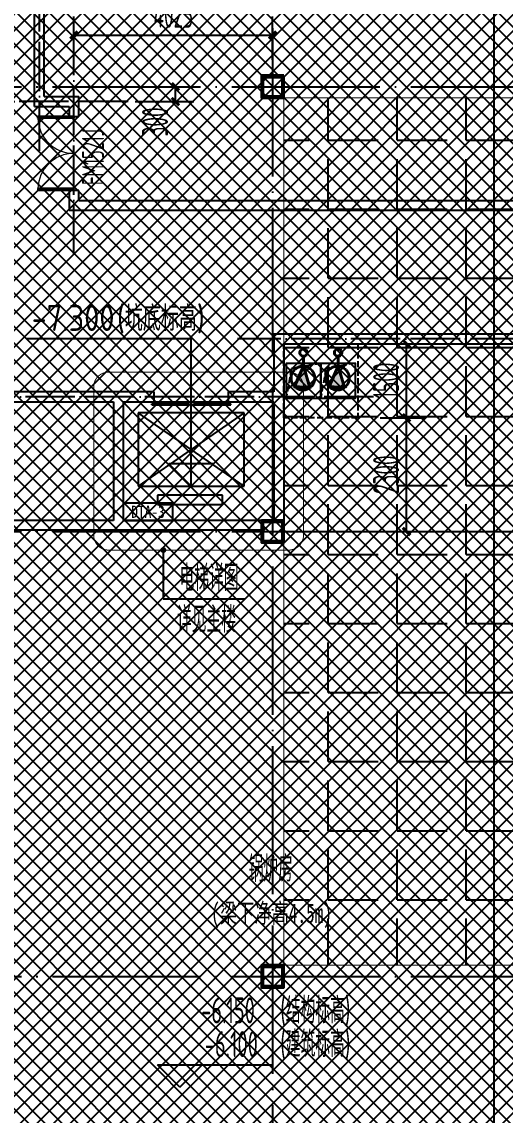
# Model space of a CAD drawing. Extents: x -473190 to 2138458, y -81875 to 2633646.
# Drawn here: x 954326 to 964116, y 95385 to 117504 of the extents above; entities that cross this region are included whole.
import ezdxf
from ezdxf.enums import TextEntityAlignment as Align

# ---------------------------------------------------------------- set-up
doc = ezdxf.new("R2010")
doc.units = 0
doc.header["$LTSCALE"] = 1000
for name, pattern in [('DASH', [0.35, 0.25, -0.1]), ('DOTE', [2.42, 2, -0.2, 0.02, -0.2]), ('排水', [1.1, 1, -0.1])]:
    doc.linetypes.add(name, pattern=pattern)
for name, color, linetype, lineweight in [('A-2F-WALL$0$A-PUB_TEXT', 7, 'Continuous', 15), ('GPS-污水', 2, '排水', 40), ('钢柱', 51, 'Continuous', 35)]:
    doc.layers.add(name, color=color, linetype=linetype, lineweight=lineweight)
for name, color, linetype in [('A-COLUMN', 2, 'Continuous'), ('A-DIM_ELEV', 3, 'Continuous'), ('A-EVTR', 3, 'Continuous'), ('A-ROOM_NAME', 23, 'Continuous'), ('A-WALL', 2, 'Continuous'), ('A-WINDOW', 4, 'Continuous'), ('DIM_ELEV', 3, 'Continuous'), ('DIM_LEAD', 3, 'Continuous'), ('DOOR_FIRE', 4, 'Continuous'), ('DOOR_FIRE_TEXT', 7, 'Continuous'), ('DOTE', 1, 'DOTE'), ('PUB_DIM', 3, 'Continuous'), ('PUB_TEXT', 7, 'Continuous'), ('SPACE', 7, 'Continuous'), ('SRC-03F$0$A-SYMB-NUMB-T', 4, 'Continuous'), ('SRC-03F$0$A-WALL', 7, 'Continuous'), ('排水', 4, 'Continuous'), ('索引线', 252, 'Continuous'), ('集水坑', 4, 'Continuous')]:
    doc.layers.add(name, color=color, linetype=linetype)
doc.styles.add('8B2_01', font='simhei.ttf', dxfattribs={"width": 0.8})
doc.styles.add('8B2_02', font='tssdeng.shx', dxfattribs={"width": 0.6, "bigfont": 'TSSDCHN.shx'})
doc.styles.add('_TCH_DIM_T3', font='tssdeng.shx', dxfattribs={"width": 0.564706, "bigfont": '@@@tssdchn.shx'})
doc.styles.add('_TCH_WINDOW', font='tssdeng.shx', dxfattribs={"width": 0.8, "height": 3.5, "bigfont": 'tssdchn.shx'})
doc.styles.add('SRC-03F$0$ECADI-TXT', font='simplex.shx', dxfattribs={"bigfont": 'hztxt.shx'})
doc.styles.get("Standard").update_dxf_attribs({"font": 'gbenor.shx', "bigfont": 'gbcbig.shx'})
doc.styles.add('黑体', font='simhei.ttf', dxfattribs={"width": 0.65})
doc.dimstyles.new('_TCH_ARCH&&150', dxfattribs={"dimtxt": 525, "dimasz": 150, "dimexe": 375, "dimexo": 450, "dimgap": 150, "dimtad": 1, "dimdec": 0, "dimzin": 0, "dimdsep": 46, "dimtxsty": '_TCH_DIM_T3', "dimblk": 'ARCHTICK', "dimcen": 0.09, "dimclrt": 7, "dimazin": 2, "dimtfac": 1, "dimtdec": 0, "dimtix": 1, "dimtmove": 2, "dimatfit": 3, "dimfxl": 0, "dimtolj": 1, "dimtzin": 0, "dimarcsym": 0})

# ---------------------------------------------------------------- blocks, each defined once
blk = doc.blocks.new('$SB01_1')
h = blk.add_hatch(color=256)
h.dxf.hatch_style = 1
h.paths.add_polyline_path([(-0.381, -0.323), (0.5, 0), (-0.381, 0.323)])
h.paths.add_polyline_path([(0, 0), (0.002, 0), (0.002, 0.001), (0, 0.001)], flags=24)
h.paths.add_polyline_path([(0, -0.002), (0.003, -0.002), (0.003, -0.001), (0, -0.001)], flags=24)
h.paths.add_polyline_path([(0, -0.003), (0.003, -0.003), (0.003, -0.002), (0, -0.002)], flags=24)
for p, q in [((0.5, 0), (-0.381, 0.323)), ((-0.381, 0.323), (-0.381, -0.323)), ((0.5, 0), (-0.381, -0.323))]:
    blk.add_line(p, q)
blk.add_circle((0, 0), 0.5)
at = {"flags": 1}
for tag, p in [('UNIT', (0, 0)), ('SPEC', (0, -0.002)), ('WHAT', (0, -0.003))]:
    blk.add_attdef(tag, p, '', height=0.001, dxfattribs=at)
blk = doc.blocks.new('人防集水坑')
at = {"layer": 'GPS-污水', "linetype": '排水'}
for p, q in [((307486, 701151), (307284, 701151)), ((307486, 700451), (307284, 700451))]:
    blk.add_line(p, q, dxfattribs=at)
for centre in [(307561, 701151), (307561, 700451)]:
    blk.add_circle(centre, 75, dxfattribs=at)
at = {"layer": '集水坑', "linetype": 'DASH', "ltscale": 0.5}
blk.add_lwpolyline([(306241, 700051), (306241, 701551), (307741, 701551), (307741, 700051)], close=True, dxfattribs=at)
at = {"layer": '集水坑', "linetype": 'Continuous', "ltscale": 0.5}
for points in [[(306641, 701501), (306641, 700801), (307341, 700801), (307341, 701501)], [(306641, 700801), (306641, 700101), (307341, 700101), (307341, 700801)]]:
    blk.add_lwpolyline(points, close=True, dxfattribs=at)
at = {"layer": '集水坑', "linetype": 'DASH', "ltscale": 0.5}
for points in [[(307341, 700801), (307237, 701397), (306641, 701501)], [(307347, 700101), (307243, 700697), (306647, 700801)]]:
    blk.add_lwpolyline(points, dxfattribs=at)
at = {"layer": 'GPS-污水', "linetype": '排水', "xscale": -480.0000000000002, "yscale": 480.0000000000002, "zscale": 480.0000000000002, "rotation": 176.2535374729293}
for p in [(307045, 701164, 0), (307045, 700464, 0)]:
    blk.add_blockref('$SB01_1', p, dxfattribs=at)
blk = doc.blocks.new('_ArchTick')
at = {"color": 0, "linetype": 'ByBlock', "const_width": 0.4}
blk.add_lwpolyline([(-0.5, -0.5), (0.5, 0.5)], dxfattribs=at)
blk = doc.blocks.new('*D5235')
at = {"layer": 'Defpoints', "color": 0, "transparency": 16777216}
for p in [(54909, -75118), (55894, -75118), (54909, -77418)]:
    blk.add_point(p, dxfattribs=at)
at = {"layer": 'PUB_DIM', "color": 0, "lineweight": -2, "transparency": 16777216}
for p, q in [((55359, -75118), (56269, -75118)), ((55894, -77418), (55894, -75118)), ((55359, -77418), (56269, -77418))]:
    blk.add_line(p, q, dxfattribs=at)
at = {"layer": 'PUB_DIM', "color": 0, "lineweight": -2, "transparency": 16777216, "xscale": 150, "yscale": 150, "zscale": 150}
for p, rotation in [((55894, -75118), 90), ((55894, -77418), 270)]:
    blk.add_blockref('_ArchTick', p, dxfattribs=dict(at, rotation=rotation))
at = {"layer": 'PUB_DIM', "color": 7, "transparency": 16777216, "insert": (55481, -76268), "char_height": 525, "attachment_point": 5, "rotation": 90, "style": '_TCH_DIM_T3'}
blk.add_mtext('\\A1;2300', dxfattribs=at)
blk = doc.blocks.new('*D5236')
at = {"layer": 'Defpoints', "color": 0, "transparency": 16777216}
for p in [(54909, -73618), (55894, -73618), (54909, -75118)]:
    blk.add_point(p, dxfattribs=at)
at = {"layer": 'PUB_DIM', "color": 0, "lineweight": -2, "transparency": 16777216}
for p, q in [((55359, -73618), (56269, -73618)), ((55894, -75118), (55894, -73618)), ((55359, -75118), (56269, -75118))]:
    blk.add_line(p, q, dxfattribs=at)
at = {"layer": 'PUB_DIM', "color": 0, "lineweight": -2, "transparency": 16777216, "xscale": 150, "yscale": 150, "zscale": 150}
for p, rotation in [((55894, -73618), 90), ((55894, -75118), 270)]:
    blk.add_blockref('_ArchTick', p, dxfattribs=dict(at, rotation=rotation))
at = {"layer": 'PUB_DIM', "color": 7, "transparency": 16777216, "insert": (55481, -74368), "char_height": 525, "attachment_point": 5, "rotation": 90, "style": '_TCH_DIM_T3'}
blk.add_mtext('\\A1;1500', dxfattribs=at)
blk = doc.blocks.new('A$C00330F2E')
at = {"layer": '钢柱', "color": 4, "lineweight": 35}
for points in [[(18075, -36100), (17625, -36100), (17625, -36550), (18075, -36550)], [(18045, -36520), (17655, -36520), (17655, -36130), (18045, -36130)], [(18075, -45100), (17625, -45100), (17625, -45550), (18075, -45550)], [(18045, -45520), (17655, -45520), (17655, -45130), (18045, -45130)], [(18075, -54100), (17625, -54100), (17625, -54550), (18075, -54550)], [(18045, -54520), (17655, -54520), (17655, -54130), (18045, -54130)]]:
    blk.add_lwpolyline(points, close=True, dxfattribs=at)
blk = doc.blocks.new('*D5519')
at = {"layer": 'Defpoints', "color": 0, "transparency": 16777216}
for p in [(15492, -22300), (16755, -22300), (15492, -22600)]:
    blk.add_point(p, dxfattribs=at)
at = {"layer": 'PUB_DIM', "color": 0, "lineweight": -2, "transparency": 16777216}
for p, q in [((15942, -22300), (17130, -22300)), ((16755, -22600), (16755, -22300)), ((15942, -22600), (17130, -22600))]:
    blk.add_line(p, q, dxfattribs=at)
at = {"layer": 'PUB_DIM', "color": 0, "lineweight": -2, "transparency": 16777216, "xscale": 150, "yscale": 150, "zscale": 150}
for p, rotation in [((16755, -22300), 90), ((16755, -22600), 270)]:
    blk.add_blockref('_ArchTick', p, dxfattribs=dict(at, rotation=rotation))
at = {"layer": 'PUB_DIM', "color": 7, "transparency": 16777216, "insert": (16342, -23012), "char_height": 525, "attachment_point": 5, "rotation": 90, "style": '_TCH_DIM_T3'}
blk.add_mtext('\\A1;300', dxfattribs=at)
blk = doc.blocks.new('*D5520')
at = {"layer": 'Defpoints', "color": 0, "transparency": 16777216}
for p in [(18725, -21256), (14700, -22208), (18725, -22208)]:
    blk.add_point(p, dxfattribs=at)
at = {"layer": 'PUB_DIM', "color": 0, "lineweight": -2, "transparency": 16777216}
for p, q in [((14700, -21758), (14700, -20881)), ((18725, -21758), (18725, -20881)), ((14700, -21256), (18725, -21256))]:
    blk.add_line(p, q, dxfattribs=at)
at = {"layer": 'PUB_DIM', "color": 0, "lineweight": -2, "transparency": 16777216, "xscale": 150, "yscale": 150, "zscale": 150, "rotation": 180}
blk.add_blockref('_ArchTick', (14700, -21256), dxfattribs=at)
at = {"layer": 'PUB_DIM', "color": 0, "lineweight": -2, "transparency": 16777216, "xscale": 150, "yscale": 150, "zscale": 150}
blk.add_blockref('_ArchTick', (18725, -21256), dxfattribs=at)
at = {"layer": 'PUB_DIM', "color": 7, "transparency": 16777216, "insert": (16713, -20843), "char_height": 525, "attachment_point": 5, "style": '_TCH_DIM_T3'}
blk.add_mtext('\\A1;4025', dxfattribs=at)
blk = doc.blocks.new('SRC-03F$0$ECADI-TAG-CODE')
at = {"layer": 'SRC-03F$0$A-SYMB-NUMB-T', "color": 1}
blk.add_lwpolyline([(3.41, 8.1), (13.41, 8.1), (13.41, 4.6), (3.41, 4.6)], close=True, dxfattribs=at)
at = {"layer": 'SRC-03F$0$A-SYMB-NUMB-T', "style": 'SRC-03F$0$ECADI-TXT', "width": 0.7}
blk.add_attdef('CODE', text='', height=2.5, dxfattribs=at).set_placement((8.41, 6.35), align=Align.MIDDLE_CENTER)
blk = doc.blocks.new('ADFASDF')
h = blk.add_hatch()
h.set_pattern_fill('ANSI37', color=8, scale=150)
h.set_pattern_definition([(45, (0, 0), (-168.3798, 168.3798), []), (135, (0, 0), (-168.3798, -168.3798), [])])
h.paths.add_polyline_path([(521397, 239186), (521397, 224886), (539697, 224886), (539697, 169261), (524947, 169261), (524947, 171211), (527822, 171211), (527922, 176611), (501318, 176611), (501125, 109884), (530547, 109887), (530547, 107449), (538188, 100503), (536147, 98236), (540086, 94690), (517812, 69953), (517812, 59790), (482108, 20136), (405247, 20136), (405247, 26086), (391997, 40436), (391997, 64736), (399997, 64738), (399997, 239186), (409022, 239186)])
blk = doc.blocks.new('$DORLIB2D$00000127')
at = {"color": 0}
for points in [[(-0.533, 0.795), (-0.533, 0.69)], [(-0.033, 0.795), (-0.533, 0.795)], [(-0.033, 0.795), (-0.033, 0.69)], [(0.533, 0.795), (0.033, 0.795)], [(0.033, 0.795), (0.033, 0.69)], [(0.533, 0.795), (0.533, 0.69)], [(-0.033, 0.69), (-0.533, 0.69)], [(0.533, 0.69), (0.033, 0.69)], [(0.5, 0.5), (-0.5, 0.5)]]:
    blk.add_lwpolyline(points, dxfattribs=at)
blk = doc.blocks.new('$DorLib2D$00000002')
for p, q in [((-0.5, 0), (-0.5, 0.4875)), ((-0.475, 0.4875), (-0.5, 0.4875)), ((-0.475, 0), (-0.475, 0.4875)), ((0.475, 0), (0.475, 0.4875)), ((0.475, 0.4875), (0.5, 0.4875)), ((0.5, 0), (0.5, 0.4875)), ((-0.5, 0), (-0.475, 0)), ((0.5, 0), (0.475, 0))]:
    blk.add_line(p, q)
at = {"lineweight": 13}
for centre, start, end in [((-0.4875, 0), 0, 88.53072), ((0.4875, 0), 91.46928, 180)]:
    blk.add_arc(centre, 0.4875, start, end, dxfattribs=at)
blk = doc.blocks.new('A$C3672542B')
at = {"layer": '排水', "color": 3, "linetype": 'DASH'}
blk.add_lwpolyline([(56149.2, -76383.7, 0, 0, 0), (55437.3, -75671.8, 160, 0, 0), (55013.1, -75247.6, 0, 0, 0)], format="xyseb", dxfattribs=at)
at = {"layer": '集水坑', "linetype": 'Continuous', "rotation": 90}
blk.add_blockref('人防集水坑', (754959.4, -381359.3), dxfattribs=at)
at = {"layer": 'PUB_DIM'}
for p1, p2, picture, middle in [((54908.7, -75118.2), (54908.7, -73618.2), '*D5236', (55481.1, -74368.2)), ((54908.7, -77418.2), (54908.7, -75118.2), '*D5235', (55481.1, -76268.2))]:
    dim = blk.add_aligned_dim(p1=p1, p2=p2, distance=-984.9, dimstyle='_TCH_ARCH&&150', dxfattribs=at)
    dim.commit()
    dim.dimension.update_dxf_attribs({"geometry": picture, "text_midpoint": middle})
blk = doc.blocks.new('A$C2B5B1B2C')
at = {"layer": 'DOTE', "linetype": 'DOTE', "ltscale": 0.5}
for p, q in [((14000, -23600), (14000, -3500)), ((14700, -25700), (14700, -21500)), ((15800, -22600), (13000, -22600)), ((38250, -27400), (18014.5, -27400)), ((20768.5, -28575), (4350, -28575))]:
    blk.add_line(p, q, dxfattribs=at)
at = {"layer": 'PUB_DIM'}
dim = blk.add_aligned_dim(p1=(14700, -22208), p2=(18725, -22208), distance=952.4, dimstyle='_TCH_ARCH&&150', dxfattribs=at)
dim.commit()
dim.dimension.update_dxf_attribs({"geometry": '*D5520', "text_midpoint": (16712.5, -20843.2)})
dim = blk.add_linear_dim(base=(16754.5, -22300), p1=(15491.6, -22600), p2=(15491.6, -22300), angle=90, dimstyle='_TCH_ARCH&&150', dxfattribs=at)
dim.commit()
dim.dimension.update_dxf_attribs({"geometry": '*D5519', "text_midpoint": (16342, -23011.7), "dimtype": 161})

msp = doc.modelspace()

# ---------------------------------------------------------------- hatches: boundary and pattern name
h = msp.add_hatch()
h.set_pattern_fill('ANGLE', color=252, scale=400)
h.set_pattern_definition([(0, (1013615.3, 327452.8), (0, 1397), [1016, -381]), (90, (1013615.3, 327452.8), (-1397, 9e-14), [1016, -381])])
h.paths.add_polyline_path([(981781.7, 98417.4), (959631.7, 98417.4), (959631.7, 115967.4), (981781.7, 115967.4)])

# ---------------------------------------------------------------- linework, layer by layer
at = {"linetype": 'DASH', "const_width": 40}
msp.add_lwpolyline([(963892, 183234.3), (963892, -66868.2)], dxfattribs=at)
at = {"layer": 'A-COLUMN'}
for p, q in [((959631.7, 107417.4), (959181.7, 107417.4)), ((959181.7, 107417.4), (959181.7, 106967.4)), ((959631.7, 106967.4), (959631.7, 107417.4)), ((959181.7, 106967.4), (959631.7, 106967.4))]:
    msp.add_line(p, q, dxfattribs=at)
at = {"layer": 'A-DIM_ELEV'}
for p, q in [((957526.7, 95952.4), (957076.7, 96402.4)), ((957076.7, 96402.4), (959410.5, 96402.4)), ((957526.7, 95952.4), (957976.7, 96402.4))]:
    msp.add_line(p, q, dxfattribs=at)
at = {"layer": 'A-EVTR'}
for p, q in [((958831.7, 109592.4), (956681.7, 109592.4)), ((956681.7, 109592.4), (956681.7, 108112.4)), ((958831.7, 108112.4), (956681.7, 109592.4)), ((958831.7, 109592.4), (956681.7, 108112.4)), ((958831.7, 108112.4), (958831.7, 109592.4)), ((956681.7, 108112.4), (958831.7, 108112.4)), ((958391.7, 107927.4), (957071.7, 107927.4)), ((957071.7, 107927.4), (957071.7, 107742.4)), ((957071.7, 107742.4), (958391.7, 107742.4)), ((958391.7, 107742.4), (958391.7, 107927.4))]:
    msp.add_line(p, q, dxfattribs=at)
at = {"layer": 'A-WALL'}
for p, q in [((954581.7, 115792.4), (954581.7, 124992.4)), ((954781.7, 115992.4), (954781.7, 124792.4)), ((954781.7, 115992.4), (955481.7, 115992.4)), ((955481.7, 115592.4), (955481.7, 115992.4)), ((954581.7, 115792.4), (955281.7, 115792.4)), ((955281.7, 115792.4), (955281.7, 115592.4)), ((955281.7, 115592.4), (955481.7, 115592.4)), ((955481.7, 114092.4), (955281.7, 114092.4)), ((955281.7, 114092.4), (955281.7, 113692.4)), ((955481.7, 113892.4), (955481.7, 114092.4)), ((955281.7, 113692.4), (972481.7, 113692.4)), ((955481.7, 113892.4), (972281.7, 113892.4)), ((959431.7, 111192.4), (959431.7, 110017.4)), ((959431.7, 111192.4), (966406.7, 111192.4)), ((959631.7, 110992.4), (959631.7, 109917.4)), ((959631.7, 110992.4), (966206.7, 110992.4)), ((956281.7, 110017.4), (951831.7, 110017.4)), ((957006.7, 110017.4), (956281.7, 110017.4)), ((957006.7, 109817.4), (957006.7, 110017.4)), ((959431.7, 110017.4), (958506.7, 110017.4)), ((958506.7, 110017.4), (958506.7, 109817.4)), ((951831.7, 109817.4), (956181.7, 109817.4)), ((956181.7, 109817.4), (956181.7, 107417.4)), ((956381.7, 109817.4), (957006.7, 109817.4)), ((956381.7, 109817.4), (956381.7, 107417.4)), ((958506.7, 109817.4), (959431.7, 109817.4)), ((959431.7, 109817.4), (959431.7, 107417.4)), ((959631.7, 109917.4), (959631.7, 107417.4)), ((956181.7, 107417.4), (950631.7, 107417.4)), ((959181.7, 107417.4), (956381.7, 107417.4)), ((956281.7, 107217.4), (950631.7, 107217.4)), ((959181.7, 107217.4), (956281.7, 107217.4))]:
    msp.add_line(p, q, dxfattribs=at)
at = {"layer": 'DIM_ELEV'}
for p, q in [((957756.7, 111093.8), (954421.8, 111093.8)), ((957756.7, 108112.4), (957756.7, 111093.8)), ((957756.7, 108112.4), (957306.7, 108562.4)), ((958206.7, 108562.4), (957306.7, 108562.4)), ((957756.7, 108112.4), (958206.7, 108562.4))]:
    msp.add_line(p, q, dxfattribs=at)
at = {"layer": 'DIM_LEAD'}
for p, q in [((957191.8, 106817.4), (957191.8, 105830.6)), ((957191.8, 106817.4), (957191.8, 105830.6)), ((957191.8, 106817.4), (957191.8, 105830.6)), ((957191.8, 106817.4), (957191.8, 105830.6)), ((957191.8, 105830.6), (958840.5, 105830.6))]:
    msp.add_line(p, q, dxfattribs=at)
at = {"layer": 'DIM_LEAD', "const_width": 60}
msp.add_lwpolyline([(957191.8, 106847.4, 1), (957191.8, 106787.4, 1)], format="xyb", close=True, dxfattribs=at)
msp.add_lwpolyline([(957191.8, 106847.4, 1), (957191.8, 106787.4, 1)], format="xyb", close=True, dxfattribs=at)
msp.add_lwpolyline([(957191.8, 106847.4, 1), (957191.8, 106787.4, 1)], format="xyb", close=True, dxfattribs=at)
msp.add_lwpolyline([(957191.8, 106847.4, 1), (957191.8, 106787.4, 1)], format="xyb", close=True, dxfattribs=at)
at = {"layer": 'DOTE', "color": 16, "linetype": 'DOTE', "ltscale": 1.5}
for p, q in [((959406.7, 171823.5), (959406.7, -58315.4)), ((900498, 116192.4), (1024406.7, 116192.4)), ((900498, 107192.4), (1024406.7, 107192.4)), ((900498, 98192.4), (1024406.7, 98192.4))]:
    msp.add_line(p, q, dxfattribs=at)
at = {"layer": '索引线', "linetype": 'DASH', "const_width": 20}
msp.add_lwpolyline([(981781.7, 98417.4), (959631.7, 98417.4), (959631.7, 115967.4), (981781.7, 115967.4)], close=True, dxfattribs=at)
msp.add_lwpolyline([(956081.7, 110417.4), (959731.7, 110417.4, -0.4142136), (960031.7, 110117.4), (960031.7, 107117.4, -0.4142136), (959731.7, 106817.4), (956081.7, 106817.4, -0.4142136), (955781.7, 107117.4), (955781.7, 110117.4, -0.4142136)], format="xyb", close=True, dxfattribs=at)

# ---------------------------------------------------------------- block references
for name, p in [('A$C3672542B', (906223, 184610.6)), ('ADFASDF', (518159.5, -74243.9)), ('A$C2B5B1B2C', (940681.7, 138492.4)), ('A$C00330F2E', (941556.7, 152517.4)), ('A$C00330F2E', (941556.7, 152517.4))]:
    msp.add_blockref(name, p)
at = {"layer": 'A-WINDOW', "xscale": 1500, "yscale": 200, "zscale": 200, "rotation": 180}
msp.add_blockref('$DORLIB2D$00000127', (957756.7, 109917.4), dxfattribs=at)
at = {"layer": 'DOOR_FIRE'}
ref = msp.add_blockref('$DorLib2D$00000002', (955381.7, 114842.4), dxfattribs=dict(at, xscale=1500, yscale=1500, zscale=200, rotation=90))
ref.add_attrib('A', 'FM1521J', (955992.2, 114202.7), dxfattribs={"layer": 'DOOR_FIRE_TEXT', "height": 446.25, "rotation": 90, "style": '_TCH_WINDOW', "width": 0.564706})
at = {"layer": 'SRC-03F$0$A-WALL'}
ref = msp.add_blockref('SRC-03F$0$ECADI-TAG-CODE', (957722.6, 106957.4), dxfattribs=dict(at, xscale=-100, yscale=100, zscale=100))
ref.add_attrib('CODE', 'DTA-3', dxfattribs={"layer": 'SRC-03F$0$A-SYMB-NUMB-T', "height": 250, "style": '8B2_01', "width": 0.8}).set_placement((956881.7, 107592.4), align=Align.MIDDLE_CENTER)

# ---------------------------------------------------------------- texts
at = {"layer": 'A-2F-WALL$0$A-PUB_TEXT', "style": '8B2_02', "width": 0.6}
for s, p in [('-6.150', (957960.1, 97242.4)), ('(结构标高)', (959560.5, 97242.4)), ('(建筑标高)', (959560.5, 96559.9)), ('-6.100', (958032.8, 96559.9))]:
    msp.add_text(s, height=525, dxfattribs=at).set_placement(p)
at = {"layer": 'A-ROOM_NAME', "style": '8B2_02', "width": 0.6}
msp.add_text('锅炉房', height=525, dxfattribs=at).set_placement((958920.2, 100105.7))
at = {"layer": 'PUB_TEXT'}
for s, height, p in [('-7.300', 525, (954525.5, 111251.3)), ('(坑底标高)', 506.38, (956252.1, 111251.3))]:
    msp.add_text(s, height=height, dxfattribs=at).set_placement(p)
at = {"layer": 'PUB_TEXT', "style": '8B2_02', "width": 0.6}
for s, p in [('电梯详图', (957519.7, 105988.1)), ('详见主楼', (957467.7, 105148.1))]:
    msp.add_text(s, height=525, dxfattribs=at).set_placement(p)
at = {"layer": 'SPACE', "color": 1, "style": '黑体', "width": 0.65}
msp.add_text('(梁下净高4.5m)', height=394.3, dxfattribs=at).set_placement((958161.6, 99274.9))

doc.saveas('drawing.dxf')
